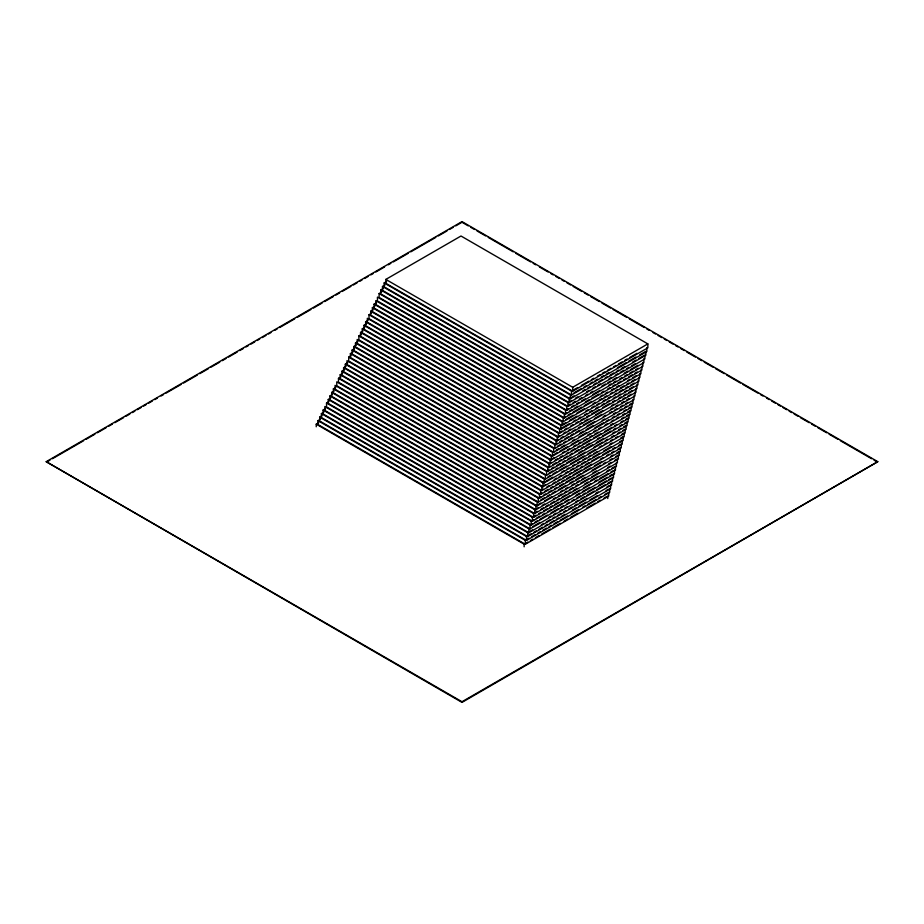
<?xml version="1.0" encoding="UTF-8"?>
<svg xmlns="http://www.w3.org/2000/svg" width="924" height="924" viewBox="0 0 924 924"><rect width="100%" height="100%" fill="white"/><g stroke="black" fill="none" stroke-linecap="round" stroke-linejoin="round"><path stroke-width="1.39" d="M46.2 461.677L462 221.61L877.8 461.677L462 702.39L46.2 461.677L462 701.732L877.8 461.677M47.447 461.607L49.942 460.164M52.449 458.72L83.657 440.702M86.151 439.258L94.895 434.211M97.39 432.767L106.133 427.72M108.628 426.287L112.382 424.116M114.876 422.672L123.62 417.636M126.114 416.193L129.857 414.021M132.351 412.589L134.858 411.145M137.353 409.702L141.095 407.542M143.59 406.098L146.096 404.654M148.591 403.211L152.333 401.051M154.828 399.607L157.334 398.163M161.076 396.003L163.571 394.56M166.066 393.116L181.058 384.465M183.553 383.033L197.286 375.098M199.78 373.654L208.524 368.607M211.018 367.163L219.762 362.127M222.257 360.683L226.01 358.512M228.505 357.08L237.249 352.032M239.743 350.589L243.486 348.429M245.98 346.985L248.487 345.541M250.982 344.098L254.724 341.938M257.219 340.494L259.713 339.05M262.22 337.607L265.962 335.447M268.457 334.003L270.951 332.559M274.705 330.399L277.2 328.956M279.695 327.523L294.687 318.872M297.182 317.429L310.914 309.494M313.409 308.05L322.153 303.003M324.647 301.571L333.391 296.523M335.886 295.079L339.628 292.92M342.134 291.476L350.866 286.428M353.372 284.985L357.114 282.825M359.609 281.381L362.104 279.937M364.61 278.494L368.353 276.334M370.847 274.89L373.342 273.446M375.849 272.014L384.58 266.967M388.334 264.795L390.829 263.363M393.324 261.919L408.304 253.268M410.81 251.825L435.782 237.41M438.276 235.967L447.02 230.919M449.514 229.475L453.257 227.316M455.751 225.872L462 222.268L468.249 225.872M385.839 279.406L460.995 236.013L647.851 343.901L647.851 347.817L572.707 391.199L385.839 283.322L385.839 279.406L572.707 387.283L647.851 343.901M646.858 347.597L646.858 351.513L571.517 395.022L384.165 286.856L384.165 282.94L386.636 281.508M639.674 354.885L645.864 351.305L645.864 355.22L570.316 398.833L382.478 290.39L382.478 286.475L384.962 285.042M638.657 358.593L644.871 355.012L644.871 358.928L569.126 402.656L380.803 293.924L380.803 290.009L383.287 288.577M643.878 358.708L643.878 362.624L567.937 406.468L379.117 297.459L379.117 293.543L381.612 292.1M640.898 369.831L640.898 373.746L564.368 417.925L374.07 308.062L374.07 304.146L376.542 302.714M639.905 373.527L639.905 377.442L563.178 421.748L372.384 311.596L372.384 307.68L374.855 306.248M638.923 377.235L638.923 381.15L561.988 425.571L370.697 315.13L370.697 311.215L373.181 309.783M637.93 380.942L637.93 384.858L560.799 429.383L369.011 318.664L369.011 314.749L371.494 313.305M635.955 388.357L635.955 392.273L558.419 437.029L365.638 325.722L365.638 321.806L368.099 320.385M634.973 392.053L634.973 395.969L557.23 440.852L363.941 329.256L363.941 325.34L366.412 323.92M633.991 395.761L633.991 399.676L556.052 444.675L362.254 332.79L362.254 328.875L364.726 327.442M633.009 399.468L633.009 403.384L554.862 448.498L360.556 336.324L360.556 332.409L363.04 330.977M629.533 404.62L632.016 403.176L632.016 407.091L553.672 452.321L358.87 339.859L358.87 335.943L361.353 334.5M627.558 412.035L630.053 410.591L630.053 414.506L551.305 459.979L355.474 346.916L355.474 343L357.981 341.557M626.611 415.719L629.082 414.298L629.082 418.214L550.115 463.802L353.788 350.45L353.788 346.535L356.248 345.114M625.629 419.438L628.101 418.006L628.101 421.922L548.937 467.625L352.09 353.984L352.09 350.069L354.562 348.637M624.636 423.146L627.119 421.714L627.119 425.629L547.747 471.459L350.392 357.507L350.392 353.592L352.876 352.159M623.654 426.853L626.149 425.421L626.149 429.337L546.569 475.283L348.695 361.041L348.695 357.126L351.178 355.694M621.69 434.28L624.197 432.836L624.197 436.752L544.201 482.94L345.299 368.099L345.299 364.183L347.794 362.739M620.755 437.976L623.215 436.544L623.215 440.459L543.012 486.763L343.589 371.633L343.589 367.717L346.061 366.297M619.773 441.684L622.245 440.263L622.245 444.167L541.834 490.598L341.892 375.167L341.892 371.252L344.363 369.819M618.791 445.403L621.274 443.97L621.274 447.886L540.656 494.432L340.182 378.69L340.182 374.774L342.665 373.342M617.809 449.11L620.304 447.678L620.304 451.593L539.466 498.255L338.484 382.224L338.484 378.309L340.968 376.865M614.922 460.233L617.394 458.801L617.394 462.716L535.92 509.759L333.368 392.804L333.368 388.889L335.839 387.468M616.424 462.52L616.424 466.435L534.742 513.582L331.658 396.338L331.658 392.423L334.13 390.991M615.453 466.227L615.453 470.143L533.564 517.417L329.949 399.861L329.949 395.946L332.432 394.513M614.495 469.935L614.495 473.85L532.386 521.252L328.239 403.395L328.239 399.48L330.723 398.036M613.524 473.654L613.524 477.569L531.208 525.086L326.53 406.918L326.53 403.003L329.025 401.559M611.596 481.069L611.596 484.984L528.851 532.755L323.1 413.975L323.1 410.06L325.571 408.627M610.637 484.788L610.637 488.704L527.673 536.601L321.39 417.498L321.39 413.582L323.862 412.15M609.678 488.496L609.678 492.411L526.495 540.436L319.681 421.032L319.681 417.117L322.164 415.673M608.72 492.203L608.72 496.119L525.317 544.271L317.96 424.555L317.96 420.639L320.455 419.196M316.239 426.773L316.239 424.162L318.745 422.718M384.165 282.94L571.517 391.106L577.685 387.537M581.392 385.4L588.807 381.115M591.279 379.695L593.751 378.262M597.447 376.126L599.919 374.705M602.39 373.273L604.862 371.852M607.334 370.42L611.041 368.283M613.513 366.851L615.985 365.43M618.445 363.998L622.152 361.862M624.624 360.441L627.096 359.009M629.567 357.588L636.982 353.303M574.035 392.769L581.462 388.484M583.945 387.052L586.417 385.62M590.136 383.483L592.607 382.051M595.091 380.619L597.562 379.187M601.281 377.05L603.753 375.618M606.236 374.185L608.708 372.753M617.382 367.752L626.045 362.739M628.528 361.319L635.955 357.022M380.803 290.009L569.126 398.741L574.093 395.865M582.79 390.852L585.273 389.42M587.756 387.988L590.24 386.555M593.959 384.396L596.442 382.963M598.925 381.531L602.656 379.383M605.139 377.951L607.622 376.518M610.106 375.086L613.825 372.926M616.308 371.494L618.791 370.062M621.274 368.63L625.005 366.482M632.455 362.173L636.174 360.025M379.117 293.543L567.937 402.552L571.667 400.404M575.409 398.244L577.893 396.8M586.613 391.776L589.096 390.332M592.838 388.184L595.322 386.74M597.816 385.308L600.3 383.864M609.02 378.84L611.503 377.396M615.245 375.248L617.729 373.804M620.223 372.372L623.954 370.212M626.449 368.78L628.932 367.336M631.427 365.904L635.158 363.744M642.885 362.416L642.885 366.331L566.747 410.291L377.442 300.993L377.442 297.078L566.747 406.375L570.489 404.215M572.984 402.772L575.479 401.328M579.232 399.168L581.727 397.724M585.47 395.564L587.964 394.121M590.459 392.677L592.954 391.245M601.697 386.197L605.439 384.038M607.934 382.594L610.429 381.15M612.924 379.706L616.678 377.546M624.162 373.227L627.904 371.067M630.399 369.623L637.895 365.303M641.891 366.123L641.891 370.039L565.557 414.102L375.756 304.527L375.756 300.612L565.557 410.187L568.017 408.766M571.713 406.641L574.174 405.22M576.634 403.8L579.105 402.367M581.566 400.947L585.25 398.822M592.642 394.56L600.034 390.286M608.65 385.308L611.111 383.887M613.571 382.467L616.031 381.046M619.727 378.921L622.187 377.489M624.659 376.068L627.119 374.647M629.579 373.227L633.275 371.102M635.735 369.681L638.195 368.249M374.07 304.146L564.368 414.01L566.839 412.589M569.299 411.157L571.771 409.736M574.243 408.316L577.95 406.167M585.354 401.894L589.05 399.757M591.522 398.336L598.925 394.051M601.397 392.631L603.869 391.21M607.576 389.073L610.036 387.641M612.508 386.22L614.98 384.788M617.451 383.368L621.147 381.231M623.619 379.799L626.091 378.378M628.551 376.957L632.259 374.809M634.73 373.388L637.202 371.968M372.384 307.68L563.178 417.833L565.65 416.401M568.133 414.968L570.605 413.548M573.076 412.116L581.739 407.114M584.222 405.682L591.637 401.397M600.311 396.396L602.783 394.964M605.255 393.543L607.726 392.111M611.445 389.963L613.917 388.53M616.4 387.11L618.872 385.678M627.535 380.676L630.006 379.244M632.478 377.824L636.197 375.675M565.707 419.508L573.157 415.199M576.876 413.051L584.326 408.755M593.012 403.742L595.495 402.31M599.214 400.161L601.697 398.729M604.181 397.297L606.664 395.865M610.383 393.716L612.866 392.284M615.349 390.852L617.821 389.42M620.304 387.976L624.035 385.828M626.507 384.396L628.99 382.963M631.473 381.531L635.192 379.383M369.011 314.749L560.799 425.479L565.777 422.603M569.507 420.443L576.969 416.135M585.677 411.111L588.172 409.667M591.903 407.519L594.386 406.075M596.881 404.643L599.364 403.211M603.095 401.051L605.59 399.618M608.073 398.175L610.568 396.743M614.298 394.583L616.782 393.15M619.276 391.718L623.007 389.558M625.49 388.126L627.974 386.682M630.468 385.25L634.199 383.09M636.948 384.65L636.948 388.565L559.609 433.206L367.325 322.199L367.325 318.283L559.609 429.29L569.588 423.538M573.33 421.379L575.825 419.935M578.32 418.491L580.815 417.047M584.557 414.888L587.052 413.455M589.547 412.012L592.041 410.568M595.784 408.408L598.278 406.976M602.021 404.816L604.515 403.372M607.01 401.928L609.505 400.485M613.247 398.325L615.742 396.893M618.237 395.449L620.732 394.005M624.474 391.845L626.969 390.413M629.463 388.969L633.206 386.809M365.638 321.806L558.419 433.113L562.115 430.988M564.576 429.568L567.036 428.147M570.732 426.01L573.192 424.59M575.652 423.169L578.112 421.748M580.572 420.328L584.268 418.191M586.728 416.77L589.189 415.35M591.649 413.929L599.041 409.667M602.725 407.542L610.117 403.28M612.577 401.848L615.038 400.427M618.722 398.302L621.194 396.881M623.654 395.46L626.114 394.04M628.574 392.619L632.27 390.482M363.941 325.34L557.23 436.937L559.701 435.516M563.409 433.379L565.869 431.958M568.341 430.526L570.813 429.106M579.44 424.116L581.912 422.695M584.384 421.263L588.08 419.126M595.483 414.853L602.887 410.579M611.526 405.59L613.998 404.169M617.694 402.032L620.166 400.612M622.637 399.18L625.098 397.759M627.569 396.338L631.265 394.202M362.254 328.875L556.052 440.76L558.523 439.339M560.995 437.907L563.467 436.474M567.186 434.338L569.658 432.906M572.129 431.473L575.837 429.337M578.32 427.904L580.792 426.472M583.263 425.052L590.69 420.767M594.398 418.618L601.824 414.333M610.487 409.332L612.959 407.911M615.43 406.479L617.902 405.047M621.621 402.91L624.093 401.478M626.564 400.046L629.036 398.625M360.556 332.409L554.862 444.583L557.345 443.15M559.817 441.718L562.3 440.286M564.783 438.854L568.503 436.706M570.986 435.273L573.469 433.841M575.952 432.409L579.671 430.261M587.11 425.964L594.548 421.667M603.233 416.655L605.717 415.223M609.436 413.074L611.919 411.642M614.402 410.21L616.874 408.778M620.605 406.629L623.076 405.197M625.56 403.765L628.043 402.333M557.403 446.257L561.134 444.098M563.628 442.665L566.112 441.233M568.595 439.789L572.326 437.641M579.787 433.333L583.518 431.185M586.012 429.741L593.474 425.433M602.171 420.408L604.666 418.976M613.363 413.952L615.858 412.508M619.588 410.36L622.071 408.916M624.555 407.484L627.049 406.052M556.225 450.08L558.72 448.637M561.214 447.193L564.957 445.033M572.441 440.713L574.936 439.281M578.667 437.121L586.151 432.802M594.883 427.766L603.603 422.718M606.098 421.286L608.593 419.843M612.335 417.683L614.83 416.239M617.324 414.807L619.819 413.363M623.561 411.203L626.056 409.759M628.539 408.327L631.034 406.883L631.034 410.799L552.494 456.156L357.172 343.382L357.172 339.478L552.494 452.24L552.494 456.156M355.474 343L551.305 456.063L557.553 452.448M560.048 451.004L567.555 446.673M571.309 444.513L578.805 440.182M587.56 435.135L590.055 433.691M593.809 431.52L596.303 430.076M598.81 428.632L601.305 427.188M605.058 425.028L607.553 423.585M611.307 421.413L613.802 419.97M616.308 418.526L618.803 417.082M622.557 414.922L625.063 413.478M353.788 346.535L550.115 459.886L553.822 457.75M562.45 452.76L564.922 451.339M567.394 449.919L569.854 448.487M573.561 446.35L576.022 444.929M578.493 443.508L580.965 442.076M583.425 440.656L587.133 438.519M589.593 437.098L592.065 435.666M594.536 434.245L598.232 432.109M610.568 424.982L613.039 423.562M621.679 418.572L624.139 417.151M352.09 350.069L548.937 463.709L551.409 462.289M555.116 460.14L557.588 458.708M560.071 457.288L562.543 455.855M566.25 453.719L568.722 452.286M571.194 450.854L574.913 448.718M577.385 447.285L579.856 445.865M582.328 444.432L590.99 439.431M593.462 437.999L600.889 433.714M604.596 431.577L612.023 427.292M614.495 425.86L616.966 424.439M620.674 422.291L623.146 420.859M350.392 353.592L547.747 467.544L550.23 466.112M552.714 464.68L556.433 462.531M558.904 461.099L561.388 459.667M563.871 458.235L567.59 456.086M570.073 454.654L572.557 453.222M575.028 451.79L578.747 449.642M581.231 448.209L583.714 446.777M586.197 445.345L589.916 443.197M597.354 438.9L599.838 437.468M602.321 436.036L610.995 431.023M613.478 429.591L615.962 428.159M619.681 426.01L622.164 424.578M348.695 357.126L546.569 471.367L549.052 469.935M551.536 468.491L554.03 467.059M556.514 465.627L560.244 463.467M562.728 462.035L565.211 460.602M567.706 459.159L571.436 457.01M578.898 452.702L582.628 450.554M585.111 449.11L592.573 444.802M596.303 442.654L603.765 438.346M612.462 433.321L614.957 431.889M618.687 429.729L621.171 428.297M549.122 473.042L552.864 470.882M555.359 469.438L557.842 467.994M560.337 466.562L564.079 464.402M566.574 462.959L575.306 457.923M577.789 456.479L585.273 452.159M594.005 447.124L602.725 442.088M605.22 440.644L607.715 439.212M611.457 437.052L613.952 435.608M617.682 433.448L620.177 432.005M622.672 430.572L625.167 429.129L625.167 433.044L545.379 479.106L346.997 364.576L346.997 360.66L545.379 475.19L545.379 479.106M547.944 476.865L550.45 475.421M552.945 473.977L556.698 471.806M559.193 470.362L566.701 466.031M570.443 463.871L584.199 455.936M587.941 453.765L595.449 449.434M599.191 447.274L601.697 445.83M604.192 444.386L606.687 442.942M610.441 440.783L612.947 439.339M615.442 437.895L617.937 436.451M343.589 367.717L543.012 482.848L552.887 477.154M561.526 472.164L563.986 470.743M566.458 469.323L568.93 467.891M572.626 465.754L575.098 464.333M577.558 462.901L580.029 461.48M582.501 460.06L586.197 457.923M588.669 456.491L591.141 455.07M593.601 453.649L597.308 451.513M609.644 444.386L612.115 442.966M341.892 371.252L541.834 486.682L545.541 484.546M554.204 479.544L556.675 478.112M559.147 476.68L561.63 475.259M565.338 473.111L567.81 471.679M570.281 470.258L574 468.11M576.472 466.689L578.944 465.257M581.415 463.825L585.135 461.688M587.606 460.256L590.078 458.824M592.55 457.403L599.976 453.118M603.684 450.97L611.111 446.685M340.182 374.774L540.656 490.517L543.127 489.085M546.846 486.936L549.33 485.504M553.049 483.356L555.532 481.924M558.015 480.492L560.498 479.059M562.97 477.627L566.701 475.479M569.172 474.047L571.656 472.614M574.139 471.182L577.858 469.034M580.341 467.602L582.825 466.17M585.296 464.737L589.027 462.589M591.499 461.157L598.948 456.86M602.667 454.712L610.106 450.415M612.589 448.983L615.072 447.551M338.484 378.309L539.466 494.34L541.961 492.908M544.444 491.476L548.175 489.316M550.658 487.884L553.153 486.451M555.636 485.008L559.366 482.859M561.85 481.416L564.345 479.983M566.828 478.551L570.558 476.391M573.042 474.959L581.75 469.935M584.234 468.503L591.695 464.195M600.404 459.159L602.887 457.727M606.618 455.578L609.112 454.134M611.596 452.702L614.079 451.27M616.839 452.829L619.334 451.386L619.334 455.301L538.288 502.09L336.775 385.747L336.775 381.831L538.288 498.175L540.783 496.731M543.277 495.299L545.772 493.855M548.267 492.411L551.998 490.251M554.492 488.819L556.987 487.375M559.482 485.943L563.224 483.783M565.719 482.34L574.439 477.304M576.934 475.86L580.676 473.7M583.171 472.256L590.655 467.937M594.398 465.788L601.87 461.469M610.602 456.421L613.097 454.989M540.852 499.838L544.606 497.678M547.112 496.234L549.607 494.79M552.102 493.347L555.855 491.187M558.362 489.743L565.858 485.412M569.611 483.24L573.354 481.081M575.86 479.637L583.356 475.306M592.111 470.247L600.854 465.199M603.36 463.756L605.855 462.312M609.609 460.152L612.104 458.708M615.858 456.537L618.364 455.093L618.364 459.009L537.11 505.925L335.077 389.281L335.077 385.366L537.11 502.009L537.11 505.925M333.368 388.889L535.92 505.844L540.863 502.991M544.571 500.854L551.975 496.581M560.614 491.591L563.086 490.159M565.546 488.738L568.017 487.306M571.725 485.169L574.185 483.749M576.657 482.328L579.129 480.896M581.6 479.475L585.296 477.338M592.7 473.053L596.407 470.917M608.754 463.79L611.214 462.37M331.658 392.423L534.742 509.667L538.461 507.53M542.169 505.382L544.64 503.961M553.303 498.96L555.786 497.528M558.258 496.096L561.977 493.959M564.448 492.527L566.92 491.094M569.392 489.662L573.111 487.526M575.583 486.093L578.054 484.661M580.538 483.24L589.2 478.239M591.672 476.807L599.099 472.522M607.761 467.521L610.233 466.089M329.949 395.946L533.564 513.501L537.283 511.353M541.014 509.205L543.497 507.773M545.968 506.34L548.452 504.908M550.935 503.476L554.654 501.328M557.137 499.896L559.621 498.463M562.104 497.031L565.823 494.883M568.306 493.451L570.789 492.018M573.273 490.586L576.992 488.438M584.442 484.141L588.161 481.982M590.644 480.549L598.082 476.253M606.768 471.24L609.251 469.808M611.734 468.376L614.217 466.943M328.239 399.48L532.386 517.336L536.116 515.188M538.611 513.744L541.094 512.312M543.578 510.88L547.32 508.72M549.803 507.288L552.286 505.844M554.781 504.412L558.512 502.252M560.995 500.82L569.704 495.795M572.199 494.352L579.66 490.043M583.391 487.895L590.852 483.587M594.582 481.427L597.077 479.995M599.561 478.551L608.269 473.527M610.752 472.095L613.247 470.651M326.53 403.003L531.208 521.171L533.702 519.738M536.197 518.295L539.939 516.135M542.434 514.691L544.929 513.259M547.424 511.815L551.166 509.655M553.661 508.212L562.393 503.176M564.887 501.732L568.63 499.572M576.102 495.252L579.845 493.093M582.339 491.649L589.824 487.329M598.556 482.293L607.287 477.246M609.782 475.814L612.277 474.37M612.566 477.362L612.566 481.277L530.029 528.921L324.821 410.441L324.821 406.537L530.029 525.005L532.49 523.585M534.961 522.164L537.422 520.743M539.882 519.323L547.274 515.049M550.97 512.924L558.362 508.65M560.822 507.23L563.293 505.809M566.99 503.672L569.45 502.252M571.91 500.831L574.37 499.41M576.842 497.99L580.538 495.853M582.998 494.432L585.458 493.012M587.93 491.58L595.31 487.318M599.006 485.181L606.398 480.919M608.87 479.498L611.33 478.066M532.559 526.703L539.962 522.43M548.613 517.44L551.085 516.008M553.557 514.587L556.017 513.155M559.725 511.018L562.196 509.598M564.668 508.165L567.14 506.745M575.779 501.755L578.251 500.323M580.722 498.902L584.43 496.754M586.902 495.333L594.305 491.06M596.777 489.628L605.428 484.638M607.888 483.206L610.36 481.785M321.39 413.582L527.673 532.686L532.628 529.822M541.291 524.82L543.774 523.388M546.246 521.956L549.965 519.819M552.437 518.387L554.92 516.955M557.391 515.523L561.111 513.374M563.582 511.954L566.054 510.522M568.537 509.089L572.256 506.941M574.728 505.52L577.2 504.088M579.683 502.656L587.11 498.371M595.772 493.358L598.255 491.938M606.918 486.925L609.401 485.504M319.681 417.117L526.495 536.521L531.462 533.656M533.945 532.212L536.428 530.78M538.911 529.348L542.631 527.2M545.114 525.768L547.597 524.335M550.08 522.903L553.811 520.755M556.294 519.311L558.777 517.879M561.261 516.447L564.98 514.298M572.43 510.002L576.16 507.853M578.643 506.41L586.082 502.113M589.812 499.965L597.262 495.668M605.948 490.644L608.431 489.212M317.96 420.639L525.317 540.355L529.059 538.195M531.543 536.763L535.273 534.603M537.768 533.171L540.251 531.727M542.746 530.295L546.477 528.135M548.971 526.703L551.455 525.259M553.95 523.827L557.68 521.667M560.175 520.235L567.636 515.927M571.379 513.767L578.84 509.459M582.582 507.299L585.065 505.867M587.56 504.423L596.269 499.399M598.752 497.955L601.247 496.523M604.977 494.363L607.472 492.931M316.239 424.162L524.139 544.19L527.893 542.03M530.388 540.586L532.882 539.154M535.377 537.71L539.119 535.55M541.614 534.107L550.346 529.059M552.852 527.627L560.337 523.296M564.079 521.136L567.821 518.976M570.316 517.532L577.8 513.213M586.544 508.165L595.275 503.13M597.77 501.686L600.265 500.242M604.007 498.082L606.514 496.638M470.743 227.316L474.486 229.475M476.98 230.919L485.724 235.967M488.219 237.41L513.19 251.825M515.696 253.268L530.676 261.919M533.171 263.363L535.666 264.795M539.42 266.967L548.151 272.014M550.658 273.446L553.153 274.89M555.647 276.334L559.39 278.494M561.896 279.937L564.391 281.381M566.886 282.825L570.628 284.985M573.134 286.428L581.866 291.476M584.372 292.92L588.114 295.079M590.609 296.523L599.353 301.571M601.847 303.003L610.591 308.05M613.086 309.494L626.819 317.429M629.313 318.872L644.305 327.523M646.8 328.956L649.295 330.399M653.049 332.559L655.543 334.003M658.038 335.447L661.78 337.607M664.287 339.05L666.781 340.494M669.276 341.938L673.019 344.098M675.513 345.541L678.02 346.985M680.514 348.429L684.257 350.589M686.751 352.032L695.495 357.08M697.99 358.512L701.743 360.683M704.238 362.127L712.981 367.163M715.476 368.607L724.22 373.654M726.714 375.098L740.447 383.033M742.942 384.465L757.934 393.116M760.429 394.56L762.924 396.003M766.666 398.163L769.172 399.607M771.667 401.051L775.409 403.211M777.904 404.654L780.41 406.098M782.905 407.542L786.647 409.702M789.142 411.145L791.649 412.589M794.143 414.021L797.886 416.193M800.38 417.636L809.124 422.672M811.619 424.116L815.372 426.287M817.867 427.72L826.61 432.767M829.105 434.211L837.849 439.258M840.343 440.702L871.551 458.72M874.058 460.164L876.553 461.607M382.478 286.475L570.316 394.918L570.316 398.833M370.697 311.215L561.988 421.656L561.988 425.571M358.87 335.943L553.672 448.406L553.672 452.321M345.299 364.183L544.201 479.025L544.201 482.94M323.1 410.06L528.851 528.84L528.851 532.755M607.761 495.922L607.761 498.533M572.707 387.283L572.707 391.199M571.517 391.106L571.517 395.022M569.126 398.741L569.126 402.656M567.937 402.552L567.937 406.468M566.747 406.375L566.747 410.291M565.557 410.187L565.557 414.102M564.368 414.01L564.368 417.925M563.178 417.833L563.178 421.748M560.799 425.479L560.799 429.383M559.609 429.29L559.609 433.206M558.419 433.113L558.419 437.029M557.23 436.937L557.23 440.852M556.052 440.76L556.052 444.675M554.862 444.583L554.862 448.498M551.305 456.063L551.305 459.979M550.115 459.886L550.115 463.802M548.937 463.709L548.937 467.625M547.747 467.544L547.747 471.459M546.569 471.367L546.569 475.283M543.012 482.848L543.012 486.763M541.834 486.682L541.834 490.598M540.656 490.517L540.656 494.432M539.466 494.34L539.466 498.255M538.288 498.175L538.288 502.09M535.92 505.844L535.92 509.759M534.742 509.667L534.742 513.582M533.564 513.501L533.564 517.417M532.386 517.336L532.386 521.252M531.208 521.171L531.208 525.086M530.029 525.005L530.029 528.921M527.673 532.686L527.673 536.601M526.495 536.521L526.495 540.436M525.317 540.355L525.317 544.271M524.139 544.19L524.139 546.8M462 221.61L462 222.268M462 701.732L462 702.39"/></g></svg>
